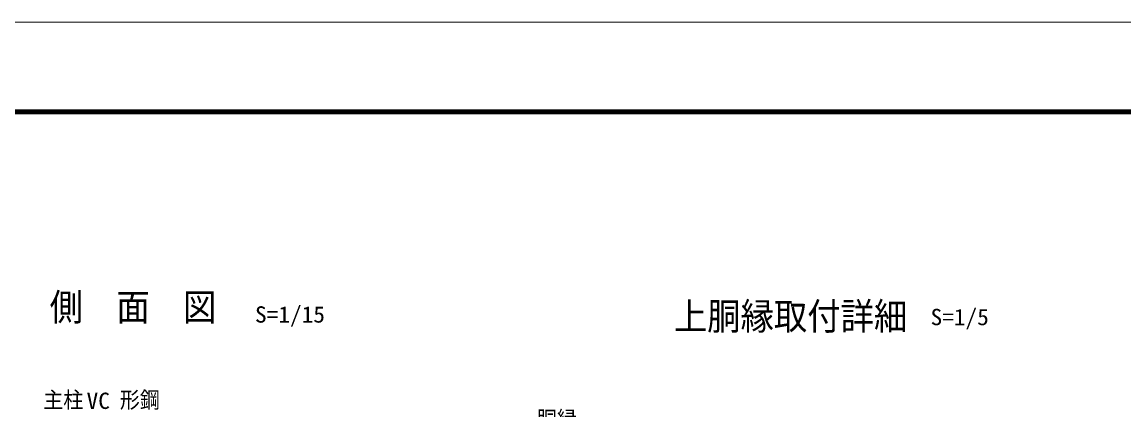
# Model space of a CAD drawing. Units: millimetres, scale not verified, with parts at other scales. Extents: x -4455 to 4455, y -3150 to 3150.
# Drawn here: x -67 to 2860, y 2120 to 3150 of the extents above; entities that cross this region are included whole.
import ezdxf
from ezdxf.enums import TextEntityAlignment as Align

# ---------------------------------------------------------------- set-up
doc = ezdxf.new("R2010")
doc.units = ezdxf.units.MM
doc.header["$LTSCALE"] = 30
for name, color, linetype, lineweight in [('0-0_7詳細', 7, 'Continuous', 18), ('0-4_6文字', 3, 'Continuous', 9), ('1-0_D-TTL', 7, 'Continuous', 9)]:
    doc.layers.add(name, color=color, linetype=linetype, lineweight=lineweight)
doc.styles.add('ＭＳ ゴシック', font='')
doc.styles.get('ＭＳ ゴシック').set_extended_font_data('MS Gothic')

msp = doc.modelspace()

# ---------------------------------------------------------------- linework, layer by layer
at = {"layer": '1-0_D-TTL', "color": 2, "lineweight": 18}
msp.add_lwpolyline([(-4454.85, 3150.21), (4454.85, 3150.21), (4454.85, -3150.21), (-4454.85, -3150.21)], close=True, dxfattribs=at)
at = {"layer": '1-0_D-TTL'}
for points in [[(-4168.47, 2916.87), (4168.47, 2916.87), (4168.47, -2916.87), (-4168.47, -2916.87)], [(-4165.81, 2914.21), (4165.81, 2914.21), (4165.81, -2914.21), (-4165.81, -2914.21)], [(-4163.16, 2911.56), (4163.16, 2911.56), (4163.16, -2911.56), (-4163.16, -2911.56)], [(-4160.51, 2908.91), (4160.51, 2908.91), (4160.51, -2908.91), (-4160.51, -2908.91)], [(-4157.86, 2906.26), (4157.86, 2906.26), (4157.86, -2906.26), (-4157.86, -2906.26)]]:
    msp.add_lwpolyline(points, close=True, dxfattribs=at)

# ---------------------------------------------------------------- texts
at = {"layer": '0-0_7詳細', "style": 'ＭＳ ゴシック', "width": 0.9}
msp.add_text('上胴縁取付詳細', height=72.14, dxfattribs=at).set_placement((1664.48, 2311.19), align=Align.BOTTOM_LEFT)
at = {"layer": '0-0_7詳細', "color": 3, "style": 'ＭＳ ゴシック'}
for s, width, p in [('S=1/5', 1.05, (2346.4, 2332.14)), ('胴縁', 0.9, (1300.41, 2060.84))]:
    msp.add_text(s, height=43.33, dxfattribs=dict(at, width=width)).set_placement(p, align=Align.BOTTOM_LEFT)
at = {"layer": '0-4_6文字', "color": 7, "style": 'ＭＳ ゴシック', "width": 0.9}
msp.add_text('側\u3000面\u3000図', height=72.14, dxfattribs=at).set_placement((6.35, 2335.53), align=Align.BOTTOM_LEFT)
at = {"layer": '0-4_6文字', "style": 'ＭＳ ゴシック'}
for s, width, p in [('S=1/15', 1.05, (551.94, 2338.98)), ('主柱', 0.9, (-10.6, 2112.16)), ('VC', 1.05, (104.4, 2109.7)), ('形鋼', 0.9, (192.65, 2112.16))]:
    msp.add_text(s, height=43.33, dxfattribs=dict(at, width=width)).set_placement(p, align=Align.BOTTOM_LEFT)

doc.saveas('drawing.dxf')
